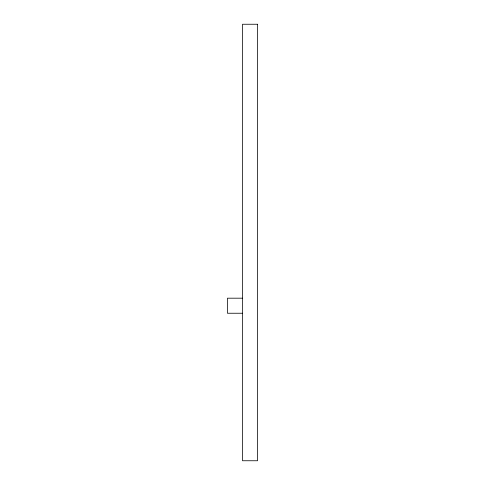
<?xml version="1.0" encoding="UTF-8"?>
<svg xmlns="http://www.w3.org/2000/svg" width="485" height="485" viewBox="0 0 485 485"><rect width="100%" height="100%" fill="white"/><g stroke="black" fill="none" stroke-linecap="round" stroke-linejoin="round"><path stroke-width="0.73" d="M242.5 298.19L227.447 298.19L227.447 313.243L242.5 313.243M257.553 24.25L242.5 24.25L242.5 460.75L257.553 460.75L257.553 24.25"/></g></svg>
